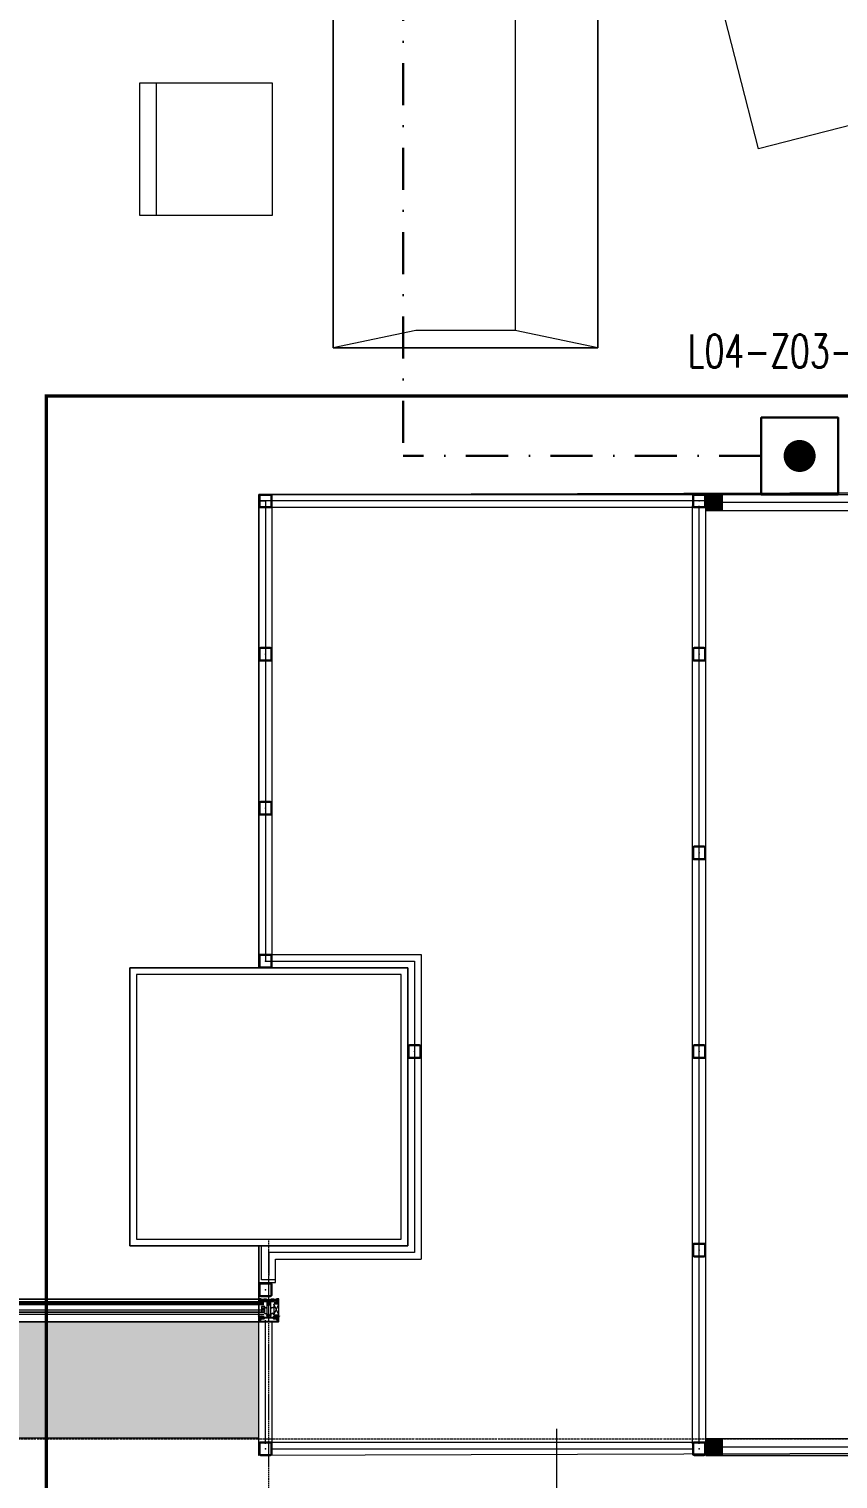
# Model space of a CAD drawing. Extents: x -1133 to 23780, y -1311 to 8245.
# Drawn here: x 3250 to 3494.5, y 272.6 to 710.6 of the extents above; entities that cross this region are included whole.
import ezdxf
from ezdxf.enums import TextEntityAlignment as Align

# ---------------------------------------------------------------- set-up
doc = ezdxf.new("R2010")
doc.units = 0
doc.header["$MEASUREMENT"] = 0
for name, pattern in [('DASHDOT', [25.4, 12.7, -6.35, 0, -6.35]), ('DASHDOT2', [0.5, 0.25, -0.125, 0, -0.125]), ('DOT2', [0.125, 0, -0.125]), ('HIDDEN2', [4.7625, 3.175, -1.5875])]:
    doc.linetypes.add(name, pattern=pattern)
doc.layers.get('0').update_dxf_attribs({"color": 9, "lineweight": 9})
for name, color, linetype, lineweight in [('01', 9, 'Continuous', 9), ('04', 9, 'Continuous', 9), ('05', 9, 'Continuous', 9), ('06D', 9, 'Continuous', 9), ('09', 9, 'Continuous', 9), ('10', 9, 'Continuous', 9), ('14', 9, 'Continuous', 9), ('15', 9, 'Continuous', 9), ('20', 9, 'DOT2', 9), ('21', 9, 'Continuous', 9), ('22', 8, 'Continuous', 9), ('24', 9, 'DASHDOT2', 9), ('33', 9, 'BATTING', 9), ('40', 9, 'Continuous', 9), ('40B', 9, 'Continuous', 9), ('E-DEDEKTÖR NUMARALARI', 20, 'Continuous', 30), ('E-KABLO', 7, 'Continuous', 30), ('E-YANGIN İHBAR BUTONU', 7, 'Continuous', 30)]:
    doc.layers.add(name, color=color, linetype=linetype, lineweight=lineweight)
doc.styles.add('Arial', font='arial.ttf', dxfattribs={"height": 2.5})
doc.styles.add('E-YAZI', font='txttw.shx')
doc.linetypes.add('BATTING', pattern='A,0.0001,-0.1,[134,ltypeshp.shx,S=0.1,R=0,X=-0.1,Y=0],-0.2,[134,ltypeshp.shx,S=0.1,R=180,X=0.1,Y=0],-0.1', length=0.4001)

# ---------------------------------------------------------------- blocks, each defined once
blk = doc.blocks.new('0_wallno')
blk.add_lwpolyline([(-7.84, 1.5), (7.942, 1.5), (7.942, -1.5), (-7.84, -1.5)], close=True)
blk.add_lwpolyline([(7.942, 0), (16.132, 0)])
at = {"style": 'Arial'}
blk.add_attdef('GENISLIK', text='', height=2, dxfattribs=at).set_placement((8.442, 0), align=Align.BOTTOM_LEFT)
blk.add_attdef('DUVARNO', text='', height=2, dxfattribs=at).set_placement((0, 0), align=Align.MIDDLE_CENTER)
blk.add_attdef('YUKSEKLIK', text='', height=2, dxfattribs=at).set_placement((8.442, -0.5), align=Align.TOP_LEFT)
blk = doc.blocks.new('p-audi_arac')
at = {"layer": '06D', "lineweight": 0, "flags": 128}
blk.add_lwpolyline([(695.6, 0.8), (-4.4, 0.8), (-4.4, 400.8), (695.6, 400.8)], close=True, dxfattribs=at)
blk = doc.blocks.new('p-')
for p, q in [((-55.07, 154.8), (-79.98, 160)), ((0, 160), (-24.97, 154.8)), ((-24.97, 154.8), (-55.07, 154.8)), ((-24.97, 154.8), (-24.97, 5.2)), ((-138.42, 80), (-98.42, 80)), ((-138.42, 40), (-138.42, 80)), ((-133.42, 40), (-133.42, 80)), ((-98.42, 80), (-98.42, 40)), ((-98.42, 40), (-138.42, 40)), ((-55.07, 5.2), (-79.98, 0)), ((-24.97, 5.2), (-55.07, 5.2)), ((0, 0), (-24.97, 5.2))]:
    blk.add_line(p, q)
at = {"flags": 128}
blk.add_lwpolyline([(-79.98, 160), (0, 160), (0, 0), (-79.98, 0)], close=True, dxfattribs=at)
at = {"layer": '40'}
for points in [[(-79.98, 0), (0, 0), (0, 160), (-79.98, 160)], [(-98.42, 40), (-138.42, 40), (-138.42, 80), (-98.42, 80)]]:
    blk.add_lwpolyline(points, close=True, dxfattribs=at)
blk = doc.blocks.new('p-kolon_80x80')
blk.add_lwpolyline([(-40, -40), (40, -40), (40, 40), (-40, 40)], close=True)
blk = doc.blocks.new('prf-10x10')
blk.add_lwpolyline([(-5, -5), (5, -5), (5, 5), (-5, 5)], close=True)
at = {"color": 255}
blk.add_solid([(-5, -5), (5, -5), (-5, 5), (5, 5)], dxfattribs=at)
at = {"layer": '10'}
blk.add_point((0, 0), dxfattribs=at)
blk = doc.blocks.new('*U120')
at = {"layer": '06D'}
blk.add_lwpolyline([(5, 0), (153.08, 0), (153.08, 5), (5, 5)], close=True, dxfattribs=at)
at = {"layer": '15'}
blk.add_lwpolyline([(153.08, 2.5), (5, 2.5)], dxfattribs=at)
at = {"layer": '10', "xscale": 0.5, "yscale": 0.5, "rotation": 270}
for p in [(2.5, 2.5), (150.58, 2.5)]:
    blk.add_blockref('prf-10x10', p, dxfattribs=at)
blk = doc.blocks.new('p-kapı-kayar')
at = {"xscale": -1, "rotation": 180}
blk.add_blockref('*U120', (-168.79, 8.4), dxfattribs=at)
blk = doc.blocks.new('Prf-40x40')
for points in [[(1.5, -2), (-1.5, -2, -0.414214), (-2, -1.5), (-2, 1.5, -0.414214), (-1.5, 2), (1.5, 2, -0.414214), (2, 1.5), (2, -1.5, -0.414214)], [(1.5, -1.7), (-1.5, -1.7, -0.414214), (-1.7, -1.5), (-1.7, 1.5, -0.414214), (-1.5, 1.7), (1.5, 1.7, -0.414214), (1.7, 1.5), (1.7, -1.5, -0.414214)]]:
    blk.add_lwpolyline(points, format="xyb", close=True)
blk.add_point((0, 0))
blk = doc.blocks.new('p-profil_bitis')
for p, q in [((-1.5, 2.16), (-3, 5.37)), ((-3, 2.16), (-1.5, 5.37)), ((1.2, 3.05), (2.2, 4.65)), ((2.2, 3.05), (1.2, 4.65))]:
    blk.add_line(p, q)
for points in [[(-2.9, 6.02), (-2.89, 6.01), (-2.88, 6), (-2.88, 6), (-2.87, 6), (-2.48, 6), (-2.47, 6), (-2.46, 6), (-2.46, 6.01), (-2.45, 6.02), (-2.43, 6.06), (-2.41, 6.08), (-2.4, 6.09), (-2.38, 6.09), (-2.37, 6.1), (-2.35, 6.09), (-2.33, 6.09), (-2.32, 6.08), (-2.3, 6.06), (-2.28, 6.01), (-2.27, 6.01), (-2.27, 6), (-2.26, 6), (-2.25, 6), (-1.76, 6), (-1.76, 5.49), (-1.76, 5.48), (-1.77, 5.47), (-1.77, 5.46), (-1.78, 5.46), (-1.79, 5.45), (-1.8, 5.45), (-1.81, 5.45), (-1.82, 5.46), (-1.83, 5.46), (-1.84, 5.47), (-1.89, 5.55), (-1.89, 5.56), (-1.9, 5.57), (-1.9, 5.57), (-1.91, 5.57), (-1.92, 5.57), (-1.93, 5.57), (-1.93, 5.56), (-1.94, 5.55), (-1.99, 5.46), (-1.99, 5.46), (-2, 5.46), (-2, 5.45), (-2.01, 5.45), (-2.02, 5.45), (-2.1, 5.45), (-2.11, 5.45), (-2.12, 5.45), (-2.12, 5.46), (-2.13, 5.46), (-2.13, 5.47), (-2.13, 5.47), (-2.14, 5.48), (-2.14, 5.5), (-2.23, 5.45), (-2.54, 5.45), (-2.62, 5.5), (-2.62, 5.48), (-2.63, 5.47), (-2.63, 5.46), (-2.63, 5.46), (-2.64, 5.45), (-2.65, 5.45), (-2.65, 5.45), (-2.74, 5.45), (-2.75, 5.45), (-2.76, 5.45), (-2.76, 5.46), (-2.77, 5.46), (-2.77, 5.46), (-2.82, 5.55), (-2.83, 5.56), (-2.83, 5.57), (-2.84, 5.57), (-2.85, 5.57), (-2.86, 5.57), (-2.86, 5.57), (-2.87, 5.56), (-2.87, 5.55), (-2.92, 5.47), (-2.93, 5.46), (-2.94, 5.46), (-2.95, 5.45), (-2.96, 5.45), (-2.97, 5.45), (-2.98, 5.46), (-2.99, 5.46), (-2.99, 5.47), (-3, 5.48), (-3, 5.49), (-3, 6.92), (-3, 6.93), (-3, 6.93), (-2.99, 6.94), (-2.99, 6.95), (-2.98, 6.95), (-2.97, 6.95), (-2.37, 6.95), (-2.36, 6.95), (-2.35, 6.95), (-2.35, 6.94), (-2.34, 6.93), (-2.34, 6.93), (-2.34, 6.92), (-2.34, 6.47), (-2.34, 6.44), (-2.32, 6.41), (-2.3, 6.38), (-2.28, 6.37), (-2.25, 6.35), (-2.22, 6.35), (-2.04, 6.35), (-2.03, 6.35), (-2.02, 6.35), (-2.01, 6.36), (-2, 6.37), (-1.99, 6.38), (-1.99, 6.39), (-1.99, 6.4), (-1.99, 6.54), (-2.05, 6.54), (-2.06, 6.54), (-2.08, 6.55), (-2.09, 6.55), (-2.09, 6.56), (-2.1, 6.58), (-2.1, 6.59), (-2.1, 6.6), (-2.1, 6.62), (-2.09, 6.63), (-2.08, 6.65), (-2.07, 6.66), (-2.05, 6.67), (-2.04, 6.68), (-2.02, 6.68), (-1.79, 6.68), (-1.78, 6.68), (-1.78, 6.68), (-1.77, 6.67), (-1.76, 6.66), (-1.76, 6.66), (-1.76, 6.65), (-1.76, 6.4), (-0.65, 6.4), (-0.62, 6.4), (-0.58, 6.39), (-0.56, 6.37), (-0.53, 6.35), (-0.51, 6.32), (-0.5, 6.28), (-0.5, 6.25), (-0.5, 2.04), (-0.5, 2.01), (-0.49, 1.99), (-0.47, 1.96), (-0.45, 1.94), (-0.42, 1.93), (-0.39, 1.92), (-0.36, 1.92), (-0.33, 1.93), (-0.31, 1.94), (-0.29, 1.96), (-0.27, 1.99), (-0.26, 2.01), (-0.25, 2.04), (-0.25, 2.25), (-0.25, 2.26), (-0.25, 2.26), (-0.25, 2.27), (-0.24, 2.28), (-0.23, 2.28), (-0.23, 2.28), (0.22, 2.28), (0.23, 2.28), (0.24, 2.28), (0.25, 2.27), (0.25, 2.26), (0.25, 2.26), (0.26, 2.25), (0.26, 2.04), (0.26, 2.01), (0.27, 1.99), (0.29, 1.96), (0.31, 1.94), (0.33, 1.93), (0.36, 1.92), (0.39, 1.92), (0.42, 1.93), (0.45, 1.94), (0.47, 1.96), (0.49, 1.99), (0.5, 2.01), (0.5, 2.04), (0.5, 6.25), (0.51, 6.29), (0.52, 6.33), (0.54, 6.36), (0.58, 6.38), (0.61, 6.4), (0.65, 6.4), (1.76, 6.4), (1.76, 6.65), (1.76, 6.66), (1.76, 6.66), (1.77, 6.67), (1.77, 6.67), (1.78, 6.68), (1.78, 6.68), (1.79, 6.68), (2.02, 6.68), (2.04, 6.68), (2.06, 6.67), (2.08, 6.66), (2.09, 6.64), (2.1, 6.62), (2.1, 6.6), (2.1, 6.59), (2.1, 6.58), (2.1, 6.57), (2.09, 6.56), (2.08, 6.55), (2.07, 6.54), (2.06, 6.54), (2.05, 6.54), (1.99, 6.54), (1.99, 6.4), (1.99, 6.39), (1.99, 6.38), (2, 6.37), (2.01, 6.36), (2.02, 6.35), (2.03, 6.35), (2.04, 6.35), (2.22, 6.35), (2.25, 6.35), (2.28, 6.37), (2.3, 6.38), (2.32, 6.41), (2.34, 6.44), (2.34, 6.47), (2.34, 6.92), (2.34, 6.93), (2.34, 6.93), (2.35, 6.94), (2.35, 6.95), (2.36, 6.95), (2.37, 6.95), (2.97, 6.95), (2.98, 6.95), (2.98, 6.95), (2.99, 6.94), (2.99, 6.94), (3, 6.93), (3, 6.93), (3, 6.92), (3, 5.49), (3, 5.48), (3, 5.47), (2.99, 5.46), (2.98, 5.46), (2.97, 5.45), (2.96, 5.45), (2.96, 5.45), (2.95, 5.45), (2.94, 5.46), (2.93, 5.46), (2.92, 5.47), (2.87, 5.55), (2.87, 5.56), (2.86, 5.57), (2.86, 5.57), (2.85, 5.57), (2.84, 5.57), (2.83, 5.57), (2.83, 5.56), (2.82, 5.55), (2.77, 5.46), (2.77, 5.46), (2.76, 5.46), (2.76, 5.45), (2.75, 5.45), (2.74, 5.45), (2.65, 5.45), (2.65, 5.45), (2.64, 5.45), (2.63, 5.46), (2.63, 5.46), (2.63, 5.47), (2.62, 5.48), (2.62, 5.5), (2.53, 5.45), (2.22, 5.45), (2.13, 5.5), (2.13, 5.48), (2.13, 5.47), (2.13, 5.47), (2.13, 5.46), (2.12, 5.46), (2.12, 5.45), (2.11, 5.45), (2.1, 5.45), (2.02, 5.45), (2.01, 5.45), (2, 5.45), (1.99, 5.46), (1.99, 5.46), (1.94, 5.55), (1.93, 5.56), (1.93, 5.57), (1.92, 5.57), (1.91, 5.57), (1.9, 5.57), (1.9, 5.57), (1.89, 5.56), (1.89, 5.55), (1.84, 5.47), (1.83, 5.46), (1.82, 5.46), (1.81, 5.45), (1.8, 5.45), (1.79, 5.45), (1.78, 5.46), (1.77, 5.46), (1.77, 5.47), (1.76, 5.48), (1.76, 5.49), (1.76, 6), (2.25, 6), (2.26, 6), (2.26, 6), (2.27, 6.01), (2.27, 6.01), (2.28, 6.01), (2.3, 6.06), (2.31, 6.07), (2.33, 6.09), (2.34, 6.09), (2.36, 6.1), (2.37, 6.1), (2.39, 6.09), (2.4, 6.09), (2.42, 6.07), (2.43, 6.06), (2.45, 6.02), (2.46, 6.01), (2.46, 6), (2.47, 6), (2.48, 6), (2.87, 6), (2.88, 6), (2.88, 6), (2.89, 6.01), (2.9, 6.02), (2.9, 6.02), (2.9, 6.03), (2.9, 6.04), (2.9, 6.05), (2.87, 6.1), (2.86, 6.11), (2.85, 6.11), (2.84, 6.12), (2.83, 6.12), (2.82, 6.12), (2.81, 6.12), (2.8, 6.11), (2.79, 6.11), (2.78, 6.1), (2.74, 6.02), (2.73, 6.01), (2.72, 6.01), (2.72, 6), (2.71, 6), (2.7, 6), (2.69, 6.01), (2.69, 6.01), (2.68, 6.02), (2.64, 6.1), (2.63, 6.11), (2.62, 6.11), (2.61, 6.12), (2.6, 6.12), (2.59, 6.12), (2.58, 6.12), (2.57, 6.11), (2.56, 6.11), (2.55, 6.1), (2.51, 6.02), (2.5, 6.01), (2.5, 6.01), (2.49, 6), (2.48, 6), (2.48, 6), (2.47, 6), (2.46, 6.01), (2.46, 6.01), (2.45, 6.02), (2.41, 6.1), (2.4, 6.11), (2.39, 6.11), (2.38, 6.12), (2.37, 6.12), (2.36, 6.12), (2.35, 6.12), (2.34, 6.11), (2.33, 6.11), (2.32, 6.1), (2.28, 6.02), (2.27, 6.01), (2.26, 6.01), (2.26, 6), (2.25, 6), (2.24, 6), (2.24, 6.01), (2.23, 6.01), (2.22, 6.02), (2.18, 6.1), (2.17, 6.11), (2.16, 6.11), (2.15, 6.12), (2.14, 6.12), (2.13, 6.12), (2.12, 6.12), (2.11, 6.11), (2.1, 6.11), (2.09, 6.1), (2.05, 6.02), (2.04, 6.01), (2.03, 6.01), (2.03, 6), (2.02, 6), (2.01, 6), (2.01, 6.01), (2, 6.01), (1.99, 6.02), (1.95, 6.1), (1.94, 6.11), (1.93, 6.11), (1.92, 6.12), (1.91, 6.12), (1.9, 6.12), (1.89, 6.12), (1.88, 6.11), (1.87, 6.11), (1.86, 6.1), (1.82, 6.02), (1.81, 6.01), (1.81, 6.01), (1.8, 6), (1.79, 6), (1.78, 6), (1.77, 6.01), (1.77, 6.01), (1.76, 6.02), (1.76, 6.02), (1.76, 6.03), (1.76, 6.17), (1.76, 6.18), (1.76, 6.19), (1.75, 6.19), (1.74, 6.2), (1.74, 6.2), (1.73, 6.2), (0.8, 6.2), (0.8, 6.23), (0.79, 6.25), (0.77, 6.27), (0.76, 6.28), (0.73, 6.3), (0.71, 6.3), (0.68, 6.3), (0.66, 6.29), (0.64, 6.28), (0.62, 6.26), (0.61, 6.24), (0.6, 6.22), (0.6, 6.2), (0.6, 6.17), (0.61, 6.15), (0.63, 6.13), (0.65, 6.12), (0.65, 4.3), (1.25, 4.41), (1.26, 4.41), (1.27, 4.4), (1.28, 4.4), (1.29, 4.39), (1.3, 4.38), (1.3, 4.38), (1.3, 4.37), (1.3, 4.36), (1.29, 4.35), (1.29, 4.34), (1.28, 4.33), (1.27, 4.33), (0.65, 4.15), (0.65, 2.51), (1.25, 2.62), (1.26, 2.62), (1.27, 2.61), (1.28, 2.61), (1.29, 2.6), (1.3, 2.59), (1.3, 2.59), (1.3, 2.58), (1.3, 2.57), (1.29, 2.56), (1.29, 2.55), (1.28, 2.54), (1.27, 2.54), (0.64, 2.36), (0.62, 2.35), (0.6, 2.33), (0.59, 2.32), (0.58, 2.3), (0.58, 2.28), (0.58, 1.97), (0.7, 1.97), (0.7, 1.83), (0.26, 1.83), (0.14, 1.95), (0.14, 2.05), (0.14, 2.06), (0.14, 2.06), (0.13, 2.07), (0.13, 2.07), (0.12, 2.08), (0.12, 2.08), (0.11, 2.08), (-0.11, 2.08), (-0.12, 2.08), (-0.12, 2.08), (-0.13, 2.07), (-0.13, 2.07), (-0.14, 2.06), (-0.14, 2.06), (-0.14, 2.05), (-0.14, 1.95), (-0.26, 1.83), (-0.7, 1.83), (-0.7, 1.97), (-0.58, 1.97), (-0.58, 2.28), (-0.58, 2.3), (-0.59, 2.32), (-0.6, 2.34), (-0.62, 2.35), (-0.64, 2.36), (-1.27, 2.54), (-1.28, 2.54), (-1.29, 2.55), (-1.29, 2.56), (-1.3, 2.57), (-1.3, 2.58), (-1.3, 2.59), (-1.3, 2.59), (-1.29, 2.6), (-1.28, 2.61), (-1.27, 2.61), (-1.26, 2.62), (-1.25, 2.62), (-0.65, 2.51), (-0.65, 4.15), (-1.27, 4.33), (-1.28, 4.33), (-1.29, 4.34), (-1.29, 4.35), (-1.3, 4.36), (-1.3, 4.37), (-1.3, 4.38), (-1.3, 4.38), (-1.29, 4.39), (-1.28, 4.4), (-1.27, 4.4), (-1.26, 4.41), (-1.25, 4.41), (-0.65, 4.3), (-0.65, 6.12), (-0.63, 6.13), (-0.61, 6.15), (-0.6, 6.17), (-0.6, 6.2), (-0.6, 6.22), (-0.61, 6.24), (-0.62, 6.26), (-0.64, 6.28), (-0.66, 6.29), (-0.68, 6.3), (-0.71, 6.3), (-0.73, 6.3), (-0.76, 6.28), (-0.77, 6.27), (-0.79, 6.25), (-0.8, 6.23), (-0.8, 6.2), (-1.73, 6.2), (-1.74, 6.2), (-1.74, 6.2), (-1.75, 6.19), (-1.76, 6.19), (-1.76, 6.18), (-1.76, 6.17), (-1.76, 6.03), (-1.76, 6.02), (-1.76, 6.02), (-1.77, 6.01), (-1.78, 6.01), (-1.78, 6), (-1.79, 6), (-1.8, 6), (-1.81, 6.01), (-1.81, 6.01), (-1.82, 6.02), (-1.86, 6.1), (-1.87, 6.11), (-1.88, 6.11), (-1.89, 6.12), (-1.9, 6.12), (-1.91, 6.12), (-1.92, 6.12), (-1.93, 6.11), (-1.94, 6.11), (-1.95, 6.1), (-1.99, 6.02), (-2, 6.01), (-2.01, 6.01), (-2.01, 6), (-2.02, 6), (-2.03, 6), (-2.03, 6.01), (-2.04, 6.01), (-2.05, 6.02), (-2.09, 6.1), (-2.1, 6.11), (-2.11, 6.11), (-2.12, 6.12), (-2.13, 6.12), (-2.14, 6.12), (-2.15, 6.12), (-2.16, 6.11), (-2.17, 6.11), (-2.18, 6.1), (-2.22, 6.02), (-2.23, 6.01), (-2.24, 6.01), (-2.24, 6), (-2.25, 6), (-2.26, 6), (-2.26, 6.01), (-2.27, 6.01), (-2.28, 6.02), (-2.32, 6.1), (-2.33, 6.11), (-2.34, 6.11), (-2.35, 6.12), (-2.36, 6.12), (-2.37, 6.12), (-2.38, 6.12), (-2.39, 6.11), (-2.4, 6.11), (-2.41, 6.1), (-2.45, 6.02), (-2.46, 6.01), (-2.46, 6.01), (-2.47, 6), (-2.48, 6), (-2.48, 6), (-2.49, 6), (-2.5, 6.01), (-2.5, 6.01), (-2.51, 6.02), (-2.55, 6.1), (-2.56, 6.11), (-2.57, 6.11), (-2.58, 6.12), (-2.59, 6.12), (-2.6, 6.12), (-2.61, 6.12), (-2.62, 6.11), (-2.63, 6.11), (-2.64, 6.1), (-2.68, 6.02), (-2.69, 6.01), (-2.69, 6.01), (-2.7, 6), (-2.71, 6), (-2.72, 6), (-2.73, 6.01), (-2.73, 6.01), (-2.74, 6.02), (-2.78, 6.1), (-2.79, 6.11), (-2.8, 6.11), (-2.81, 6.12), (-2.82, 6.12), (-2.83, 6.12), (-2.84, 6.12), (-2.85, 6.11), (-2.86, 6.11), (-2.87, 6.1), (-2.9, 6.05), (-2.9, 6.04), (-2.9, 6.03)], [(-3, 5.37), (-1.5, 5.37), (-1.5, 2.16), (-3, 2.16)], [(-2.81, 6.34), (-2.81, 6.33), (-2.8, 6.33), (-2.8, 6.32), (-2.79, 6.32), (-2.78, 6.32), (-2.56, 6.32), (-2.55, 6.32), (-2.55, 6.32), (-2.54, 6.33), (-2.54, 6.33), (-2.53, 6.34), (-2.53, 6.34), (-2.53, 6.35), (-2.53, 6.77), (-2.53, 6.78), (-2.53, 6.78), (-2.54, 6.79), (-2.54, 6.79), (-2.55, 6.8), (-2.55, 6.8), (-2.56, 6.8), (-2.78, 6.8), (-2.79, 6.8), (-2.79, 6.8), (-2.8, 6.79), (-2.8, 6.79), (-2.81, 6.78), (-2.81, 6.77)], [(-2.68, 5.61), (-2.67, 5.59), (-2.67, 5.58), (-2.65, 5.58), (-2.64, 5.57), (-2.63, 5.57), (-2.62, 5.57), (-2.62, 5.53), (-2.58, 5.57), (-2.17, 5.57), (-2.14, 5.53), (-2.14, 5.57), (-2.13, 5.57), (-2.12, 5.57), (-2.11, 5.57), (-2.1, 5.58), (-2.09, 5.59), (-2.08, 5.6), (-2.08, 5.61), (-2.08, 5.62), (-2.08, 5.68), (-2.21, 5.81), (-2.55, 5.81), (-2.68, 5.68), (-2.68, 5.62)], [(1.2, 3.05), (1.2, 4.65), (2.2, 4.65), (2.2, 3.05)], [(2.13, 5.57), (2.13, 5.53), (2.17, 5.57), (2.58, 5.57), (2.62, 5.53), (2.62, 5.57), (2.63, 5.57), (2.64, 5.57), (2.65, 5.57), (2.66, 5.58), (2.67, 5.59), (2.68, 5.6), (2.68, 5.61), (2.68, 5.62), (2.68, 5.68), (2.55, 5.81), (2.21, 5.81), (2.08, 5.68), (2.08, 5.62), (2.08, 5.61), (2.08, 5.6), (2.09, 5.59), (2.1, 5.58), (2.11, 5.57), (2.12, 5.57)], [(2.53, 6.35), (2.53, 6.34), (2.54, 6.33), (2.54, 6.33), (2.55, 6.32), (2.55, 6.32), (2.56, 6.32), (2.78, 6.32), (2.79, 6.32), (2.79, 6.32), (2.8, 6.33), (2.81, 6.33), (2.81, 6.34), (2.81, 6.35), (2.81, 6.77), (2.81, 6.78), (2.81, 6.78), (2.8, 6.79), (2.8, 6.79), (2.79, 6.8), (2.79, 6.8), (2.78, 6.8), (2.56, 6.8), (2.55, 6.8), (2.55, 6.8), (2.54, 6.79), (2.54, 6.79), (2.53, 6.78), (2.53, 6.77)], [(2.85, 0.85), (2.85, 1), (2.77, 1.14), (2.89, 1.5), (3, 1.5), (3, 0.1), (2.9, 0), (-2.9, 0), (-3, 0.1), (-3, 1.5), (-2.89, 1.5), (-2.77, 1.14), (-2.85, 0.99), (-2.85, 0.85), (-2.87, 0.85), (-2.87, 0.5), (-2.82, 0.45), (-2.47, 0.45), (-2.47, 0.37), (-2.52, 0.32), (-2.82, 0.32), (-2.87, 0.27), (-2.87, 0.18), (-2.82, 0.13), (2.82, 0.13), (2.87, 0.18), (2.87, 0.27), (2.82, 0.32), (2.52, 0.32), (2.47, 0.37), (2.47, 0.45), (2.82, 0.45), (2.87, 0.5), (2.87, 0.85)], [(-2.8, 0.99), (-2.69, 0.82), (-2.63, 0.73), (-2.54, 0.57), (-2.5, 0.55), (-2.47, 0.56), (-2.45, 0.6), (-2.45, 0.85), (-2.4, 0.9), (-1.53, 0.9), (-1.42, 0.94), (-1.38, 1.05), (-1.38, 1.13), (-1.33, 1.18), (-0.02, 1.18), (-0.01, 1.2), (0.01, 1.2), (0.03, 1.18), (1.33, 1.18), (1.38, 1.13), (1.38, 1.05), (1.42, 0.94), (1.53, 0.9), (2.4, 0.9), (2.45, 0.85), (2.45, 0.6), (2.47, 0.56), (2.5, 0.55), (2.54, 0.57), (2.63, 0.73), (2.8, 0.99), (2.78, 1.04), (2.71, 1.07), (2.7, 1.11), (2.7, 1.13), (2.8, 1.5), (2.48, 1.5), (2.4, 1.42), (2.4, 1.36), (2.52, 1.36), (2.52, 1.2), (2.42, 1.1), (1.58, 1.1), (1.58, 1.36), (1.7, 1.36), (1.7, 1.42), (1.62, 1.5), (-1.62, 1.5), (-1.7, 1.42), (-1.7, 1.36), (-1.58, 1.36), (-1.58, 1.1), (-2.42, 1.1), (-2.52, 1.2), (-2.52, 1.36), (-2.4, 1.36), (-2.4, 1.42), (-2.48, 1.5), (-2.8, 1.5), (-2.7, 1.13), (-2.7, 1.11), (-2.71, 1.07), (-2.78, 1.03)]]:
    blk.add_lwpolyline(points, close=True)
for points in [[(0.35, 6.5), (0.3, 6.68), (0.2, 6.79), (0.02, 6.85), (-0.16, 6.81), (-0.3, 6.68), (-0.35, 6.5), (-0.35, 6.55), (-0.36, 6.6), (-0.37, 6.65), (-0.39, 6.69), (-0.42, 6.74), (-0.45, 6.78), (-0.48, 6.82), (-0.52, 6.85), (-0.56, 6.88), (-0.6, 6.9), (-0.65, 6.92), (-0.7, 6.94), (-0.75, 6.95), (-0.8, 6.95), (-1.4, 6.95), (-1.54, 6.89), (-1.6, 6.85), (-2.1, 6.85), (-2.25, 6.78), (-2.3, 6.65), (-2.3, 6.6), (-2.25, 6.47), (-2.14, 6.4), (-2.04, 6.39), (-2.01, 6.53), (-2.11, 6.55), (-2.15, 6.6), (-2.15, 6.65), (-2.1, 6.7), (-1.6, 6.7), (-1.46, 6.76), (-1.4, 6.8), (-0.8, 6.8), (-0.64, 6.75), (-0.55, 6.66), (-0.5, 6.5), (-0.5, 5.15), (-0.4, 5.01), (-0.27, 5.02), (-0.2, 5.17), (-0.25, 5.2), (-0.2, 5.23), (-0.2, 5.35), (-0.25, 5.38), (-0.2, 5.41), (-0.2, 5.53), (-0.25, 5.56), (-0.2, 5.59), (-0.2, 5.71), (-0.25, 5.74), (-0.2, 5.77), (-0.2, 5.89), (-0.25, 5.92), (-0.2, 5.95), (-0.2, 6.07), (-0.25, 6.1), (-0.2, 6.13), (-0.2, 6.25), (-0.25, 6.28), (-0.2, 6.31), (-0.2, 6.5), (-0.12, 6.66), (0.02, 6.7), (0.12, 6.66), (0.2, 6.5), (0.2, 6.4), (0.25, 6.37), (0.2, 6.34), (0.2, 6.22), (0.25, 6.19), (0.2, 6.16), (0.2, 6.04), (0.25, 6.01), (0.2, 5.98), (0.2, 5.86), (0.25, 5.83), (0.2, 5.8), (0.2, 5.68), (0.25, 5.65), (0.2, 5.62), (0.2, 5.5), (0.25, 5.47), (0.2, 5.44), (0.2, 5.32), (0.25, 5.29), (0.2, 5.26), (0.2, 5.15), (0.3, 5.01), (0.4, 5.01), (0.5, 5.15), (0.5, 6.5), (0.55, 6.66), (0.64, 6.75), (0.8, 6.8), (1.4, 6.8), (1.46, 6.76), (1.6, 6.7), (2.1, 6.7), (2.15, 6.65), (2.15, 6.6), (2.11, 6.55), (2.01, 6.53), (2.04, 6.39), (2.13, 6.4), (2.25, 6.47), (2.3, 6.6), (2.3, 6.65), (2.23, 6.8), (2.1, 6.85), (1.6, 6.85), (1.54, 6.89), (1.4, 6.95), (0.8, 6.95), (0.75, 6.95), (0.7, 6.94), (0.65, 6.92), (0.61, 6.9), (0.56, 6.88), (0.52, 6.85), (0.48, 6.82), (0.45, 6.78), (0.42, 6.74), (0.4, 6.69), (0.38, 6.65), (0.36, 6.6), (0.35, 6.55), (0.35, 6.5), (0.35, 5.15)], [(-0.35, 6.5), (-0.35, 5.15)]]:
    blk.add_lwpolyline(points)
for points in [[(-1.77, 1.34, -10), (-1.77, 1.49, -10), (-1.76, 1.51, -10), (-1.73, 1.52, -10), (-1.64, 1.5, -10), (-1.48, 1.5, -10), (-1.48, 1.74, -10), (-1.52, 1.81, -10), (-1.54, 1.83, -10), (-1.57, 1.81, -10), (-1.62, 1.73, -10), (-1.65, 1.71, -10), (-1.69, 1.73, -10), (-1.74, 1.81, -10), (-1.77, 1.83, -10), (-1.79, 1.81, -10), (-1.84, 1.73, -10), (-1.88, 1.71, -10), (-1.91, 1.73, -10), (-1.96, 1.81, -10), (-1.99, 1.83, -10), (-2.01, 1.81, -10), (-2.06, 1.73, -10), (-2.09, 1.71, -10), (-2.13, 1.73, -10), (-2.18, 1.81, -10), (-2.2, 1.83, -10), (-2.23, 1.81, -10), (-2.28, 1.73, -10), (-2.31, 1.71, -10), (-2.35, 1.73, -10), (-2.4, 1.81, -10), (-2.42, 1.83, -10), (-2.45, 1.81, -10), (-2.5, 1.73, -10), (-2.53, 1.71, -10), (-2.57, 1.73, -10), (-2.62, 1.81, -10), (-2.64, 1.83, -10), (-2.67, 1.81, -10), (-2.74, 1.69, -10), (-2.86, 1.65, -10), (-2.95, 1.78, -10), (-3.09, 1.83, -10), (-3.21, 1.83, -10), (-3.23, 1.82, -10), (-3.24, 1.79, -10), (-3.23, 1.78, -10), (-3.14, 1.76, -10), (-3.02, 1.69, -10), (-2.98, 1.62, -10), (-2.98, 1.5, -10), (-2.55, 1.5, -10), (-2.46, 1.52, -10), (-2.45, 1.52, -10), (-2.44, 1.52, -10), (-2.43, 1.49, -10), (-2.43, 1.34, -10), (-2.54, 1.34, -10), (-2.54, 1.31, -10), (-2.38, 1.16, -10), (-2.34, 1.14, -10), (-2.22, 1.2, -10), (-1.97, 1.2, -10), (-1.86, 1.14, -10), (-1.8, 1.16, -10), (-1.66, 1.31, -10), (-1.66, 1.34, -10), (-1.77, 1.34, -10)], [(-1.89, 1.35, -10), (-1.93, 1.31, -10), (-2.26, 1.31, -10), (-2.31, 1.35, -10), (-2.31, 1.47, -10), (-2.26, 1.51, -10), (-1.93, 1.51, -10), (-1.89, 1.47, -10), (-1.89, 1.46, -10), (-1.89, 1.35, -10)], [(1.76, 1.34, -10), (1.76, 1.49, -10), (1.76, 1.51, -10), (1.73, 1.52, -10), (1.64, 1.5, -10), (1.48, 1.5, -10), (1.48, 1.74, -10), (1.52, 1.81, -10), (1.54, 1.83, -10), (1.57, 1.81, -10), (1.62, 1.73, -10), (1.65, 1.71, -10), (1.69, 1.73, -10), (1.74, 1.81, -10), (1.76, 1.83, -10), (1.79, 1.81, -10), (1.84, 1.73, -10), (1.88, 1.71, -10), (1.91, 1.73, -10), (1.96, 1.81, -10), (1.99, 1.83, -10), (2.01, 1.81, -10), (2.06, 1.73, -10), (2.09, 1.71, -10), (2.13, 1.73, -10), (2.18, 1.81, -10), (2.2, 1.83, -10), (2.23, 1.81, -10), (2.28, 1.73, -10), (2.31, 1.71, -10), (2.35, 1.73, -10), (2.4, 1.81, -10), (2.42, 1.83, -10), (2.45, 1.81, -10), (2.5, 1.73, -10), (2.53, 1.71, -10), (2.57, 1.73, -10), (2.62, 1.81, -10), (2.64, 1.83, -10), (2.67, 1.81, -10), (2.74, 1.69, -10), (2.86, 1.65, -10), (2.95, 1.78, -10), (3.09, 1.83, -10), (3.21, 1.83, -10), (3.23, 1.82, -10), (3.24, 1.79, -10), (3.23, 1.78, -10), (3.14, 1.76, -10), (3.02, 1.69, -10), (2.98, 1.62, -10), (2.98, 1.5, -10), (2.55, 1.5, -10), (2.46, 1.52, -10), (2.45, 1.52, -10), (2.44, 1.52, -10), (2.42, 1.49, -10), (2.42, 1.34, -10), (2.53, 1.34, -10), (2.53, 1.31, -10), (2.38, 1.16, -10), (2.34, 1.14, -10), (2.22, 1.2, -10), (1.97, 1.2, -10), (1.86, 1.14, -10), (1.8, 1.16, -10), (1.65, 1.31, -10), (1.65, 1.34, -10), (1.76, 1.34, -10)], [(1.88, 1.35, -10), (1.93, 1.31, -10), (2.26, 1.31, -10), (2.3, 1.35, -10), (2.3, 1.47, -10), (2.26, 1.51, -10), (1.93, 1.51, -10), (1.89, 1.47, -10), (1.88, 1.46, -10), (1.88, 1.35, -10)]]:
    blk.add_polyline3d(points)
blk = doc.blocks.new('P-AKS_AUDI')
at = {"layer": '24'}
blk.add_lwpolyline([(-1400, -2590), (-1400, -2440)], dxfattribs=at)
blk = doc.blocks.new('p-zemin kat')
at = {"layer": '09'}
h = blk.add_hatch(dxfattribs=at)
h.set_pattern_fill('SQUARE', color=252, scale=20, style=0)
h.paths.add_polyline_path([(1719.56, 285), (3319.5, 285), (3319.5, 320), (1719.67, 320)])
at = {"layer": '06D'}
for points in [[(3451, 566), (3323, 566)], [(3323.5, 431), (3323.5, 431), (3323.5, 566)], [(3450.5, 283.2), (3450.5, 566.5)], [(3454.5, 283.2), (3454.5, 566.5)], [(3323.5, 431), (3368.5, 431), (3368.5, 339)], [(3324.5, 332.72), (3324.5, 339), (3368.5, 339)], [(3319.5, 326.92), (1724.23, 326.92)], [(1719.67, 320), (3319.5, 320)], [(3323.5, 283.2), (3323.5, 320)], [(3323, 283.7), (3451, 283.7)]]:
    blk.add_lwpolyline(points, dxfattribs=at)
blk.add_lwpolyline([(1719.56, 285), (3319.5, 285), (3319.5, 320), (1719.67, 320)], close=True, dxfattribs=at)
at = {"layer": '10', "const_width": 0.04}
blk.add_lwpolyline([(3364.5, 343), (3319.5, 343), (3319.5, 279.7), (3454.5, 279.7), (3454.5, 570), (3319.5, 570), (3319.5, 570), (3319.5, 427), (3319.5, 427), (3364.5, 427)], close=True, dxfattribs=at)
at = {"layer": '10'}
blk.add_lwpolyline([(3319.5, 343), (3319.5, 331.92), (3324.5, 331.92), (3324.5, 332.72), (3320.3, 332.72), (3320.3, 332.72), (3320.3, 343)], close=True, dxfattribs=at)
at = {"layer": '14'}
blk.add_lwpolyline([(3280.5, 343), (3364.5, 343), (3364.5, 427), (3280.5, 427)], close=True, dxfattribs=at)
at = {"layer": '15'}
for p, q in [((3321.03, 326.05), (3117.76, 326.05)), ((3321.03, 325.65), (3117.76, 325.65)), ((3321.03, 325.58), (3117.76, 325.58)), ((3321.03, 325.18), (3117.76, 325.18)), ((3321.03, 323.58), (3117.76, 323.58)), ((3321.03, 322.98), (3117.76, 322.98)), ((3321.03, 322.9), (3117.76, 322.9)), ((3321.03, 322.3), (3117.76, 322.3))]:
    blk.add_line(p, q, dxfattribs=at)
at = {"layer": '20'}
blk.add_lwpolyline([(1719.56, 284.7), (4822.79, 284.7), (4822.79, 2034.32)], dxfattribs=at)
at = {"layer": '33', "ltscale": 0.2}
for points in [[(3454.2, 568), (3319.8, 568)], [(3319.8, 568), (3321.5, 568), (3321.5, 429), (3321.5, 429), (3366.5, 429), (3366.5, 341), (3322.5, 341), (3322.4, 326.99)], [(3452.5, 283.2), (3452.5, 566.5)], [(3321.5, 283.2), (3321.5, 320.53)], [(3323.5, 281.7), (3451, 281.7)]]:
    blk.add_lwpolyline(points, dxfattribs=at)
at = {"layer": '40'}
blk.add_lwpolyline([(1851.16, 326.92), (3319.5, 326.92), (3319.5, 343), (3280.52, 343), (3280.5, 427), (3319.5, 427), (3319.5, 570), (4025.5, 570), (4025.5, 427), (4064.5, 427), (4064.5, 343), (3980.5, 343), (3980.5, 326.92), (4680.5, 326.92), (4680.5, 427), (4780.58, 427), (4780.58, 1901.49, 0.054196), (4273.07, 1999.31), (4278.59, 2070.68, 0.306949), (1935.27, 740.05), (1999.45, 708.36, 0.043245), (1856.49, 345)], format="xyb", close=True, dxfattribs=at)
blk.add_lwpolyline([(3454.5, 570), (3960.5, 570), (3960.5, 279.7), (3454.5, 279.7)], close=True, dxfattribs=at)
at = {"layer": '40B'}
blk.add_lwpolyline([(3364.5, 343), (3319.5, 343), (3319.5, 320), (1719.67, 320), (1719.67, 326.92), (1719.56, 328.25, -0.047611), (1885.58, 764.59), (1935.27, 740.05, -0.306949), (4278.59, 2070.68), (4283.12, 2125.91, -0.05155), (4780.05, 2034.32), (4787.5, 2034.32), (4787.5, 320), (4025.5, 320), (4025.5, 570), (3319.5, 570), (3319.5, 427), (3364.5, 427), (3364.5, 343)], format="xyb", close=True, dxfattribs=at)
blk.add_lwpolyline([(4025.5, 281.85), (3319.5, 279.7), (3319.5, 343), (3364.5, 343), (3364.5, 427), (3319.5, 427), (3319.5, 570), (4025.5, 572.15)], close=True, dxfattribs=at)
at = {"layer": '01'}
blk.add_blockref('p-kolon_80x80', (3322.5, 385), dxfattribs=at)
at = {"layer": '10', "xscale": -1}
for name, p in [('Prf-40x40', (3321.5, 568)), ('Prf-40x40', (3452.5, 568)), ('Prf-40x40', (3321.5, 521.7)), ('Prf-40x40', (3452.5, 521.7)), ('Prf-40x40', (3321.5, 475.2)), ('Prf-40x40', (3452.5, 461.7)), ('Prf-40x40', (3321.5, 429)), ('Prf-40x40', (3366.5, 401.7)), ('Prf-40x40', (3452.5, 401.7)), ('Prf-40x40', (3452.5, 341.7)), ('Prf-40x40', (3321.5, 329.75)), ('p-profil_bitis', (3322.5, 320)), ('Prf-40x40', (3321.5, 281.7)), ('Prf-40x40', (3452.5, 281.7))]:
    blk.add_blockref(name, p, dxfattribs=at)
at = {"layer": '10'}
blk.add_blockref('p-kapı-kayar', (3623.29, 561.6), dxfattribs=at)
at = {"layer": '10', "xscale": -1, "rotation": 180}
blk.add_blockref('p-kapı-kayar', (3623.29, 288.1), dxfattribs=at)
at = {"layer": '24'}
blk.add_blockref('P-AKS_AUDI', (4722.5, 2785), dxfattribs=at)
blk = doc.blocks.new('100_YANGIN İHBAR BUTONU 085')
at = {"layer": 'E-YANGIN İHBAR BUTONU', "color": 4}
blk.add_lwpolyline([(-1.16, 0), (-1.16, 2.32), (1.16, 2.32), (1.16, 0)], close=True, dxfattribs=at)
at = {"layer": 'E-YANGIN İHBAR BUTONU', "color": 3, "const_width": 0.483}
blk.add_lwpolyline([(-0.242, 1.16, 1), (0.242, 1.16, 1)], format="xyb", close=True, dxfattribs=at)

msp = doc.modelspace()

# ---------------------------------------------------------------- linework, layer by layer
at = {"layer": '21', "linetype": 'HIDDEN2', "ltscale": 0.1, "const_width": 1}
msp.add_lwpolyline([(3255.27, 599.68), (4085.88, 599.68), (4085.88, 192.44), (3255.27, 192.44)], close=True, dxfattribs=at)
at = {"layer": 'E-KABLO', "color": 6, "linetype": 'DASHDOT'}
for p in [(3363.1, 751.22), (3471.26, 581.6)]:
    msp.add_line(p, (3363.1, 581.6), dxfattribs=at)

# ---------------------------------------------------------------- block references
at = {"layer": '04', "rotation": 194.3716521401998}
msp.add_blockref('p-audi_arac', (4044.81, 1235.29), dxfattribs=at)
at = {"layer": '05'}
msp.add_blockref('p-', (3421.94, 614.27), dxfattribs=at)
at = {"layer": '10'}
msp.add_blockref('p-zemin kat', (0, 0), dxfattribs=at)
at = {"layer": '22'}
ref = msp.add_blockref('0_wallno', (3409.5, 207.07), dxfattribs=dict(at, xscale=5, yscale=5, zscale=5, rotation=90))
ref.add_attrib('DUVARNO', 'AUDI-GC04', dxfattribs={"layer": '0', "height": 10, "rotation": 90, "style": 'Arial'}).set_placement((3409.5, 207.07), align=Align.MIDDLE_CENTER)
at = {"layer": 'E-YANGIN İHBAR BUTONU', "xscale": 10, "yscale": 10, "zscale": 10}
msp.add_blockref('100_YANGIN İHBAR BUTONU 085', (3482.86, 570), dxfattribs=at)

# ---------------------------------------------------------------- texts
at = {"layer": 'E-DEDEKTÖR NUMARALARI', "style": 'E-YAZI', "width": 0.7}
msp.add_text('L04-Z03-D21', height=10, dxfattribs=at).set_placement((3449.05, 608.27))

doc.saveas('drawing.dxf')
